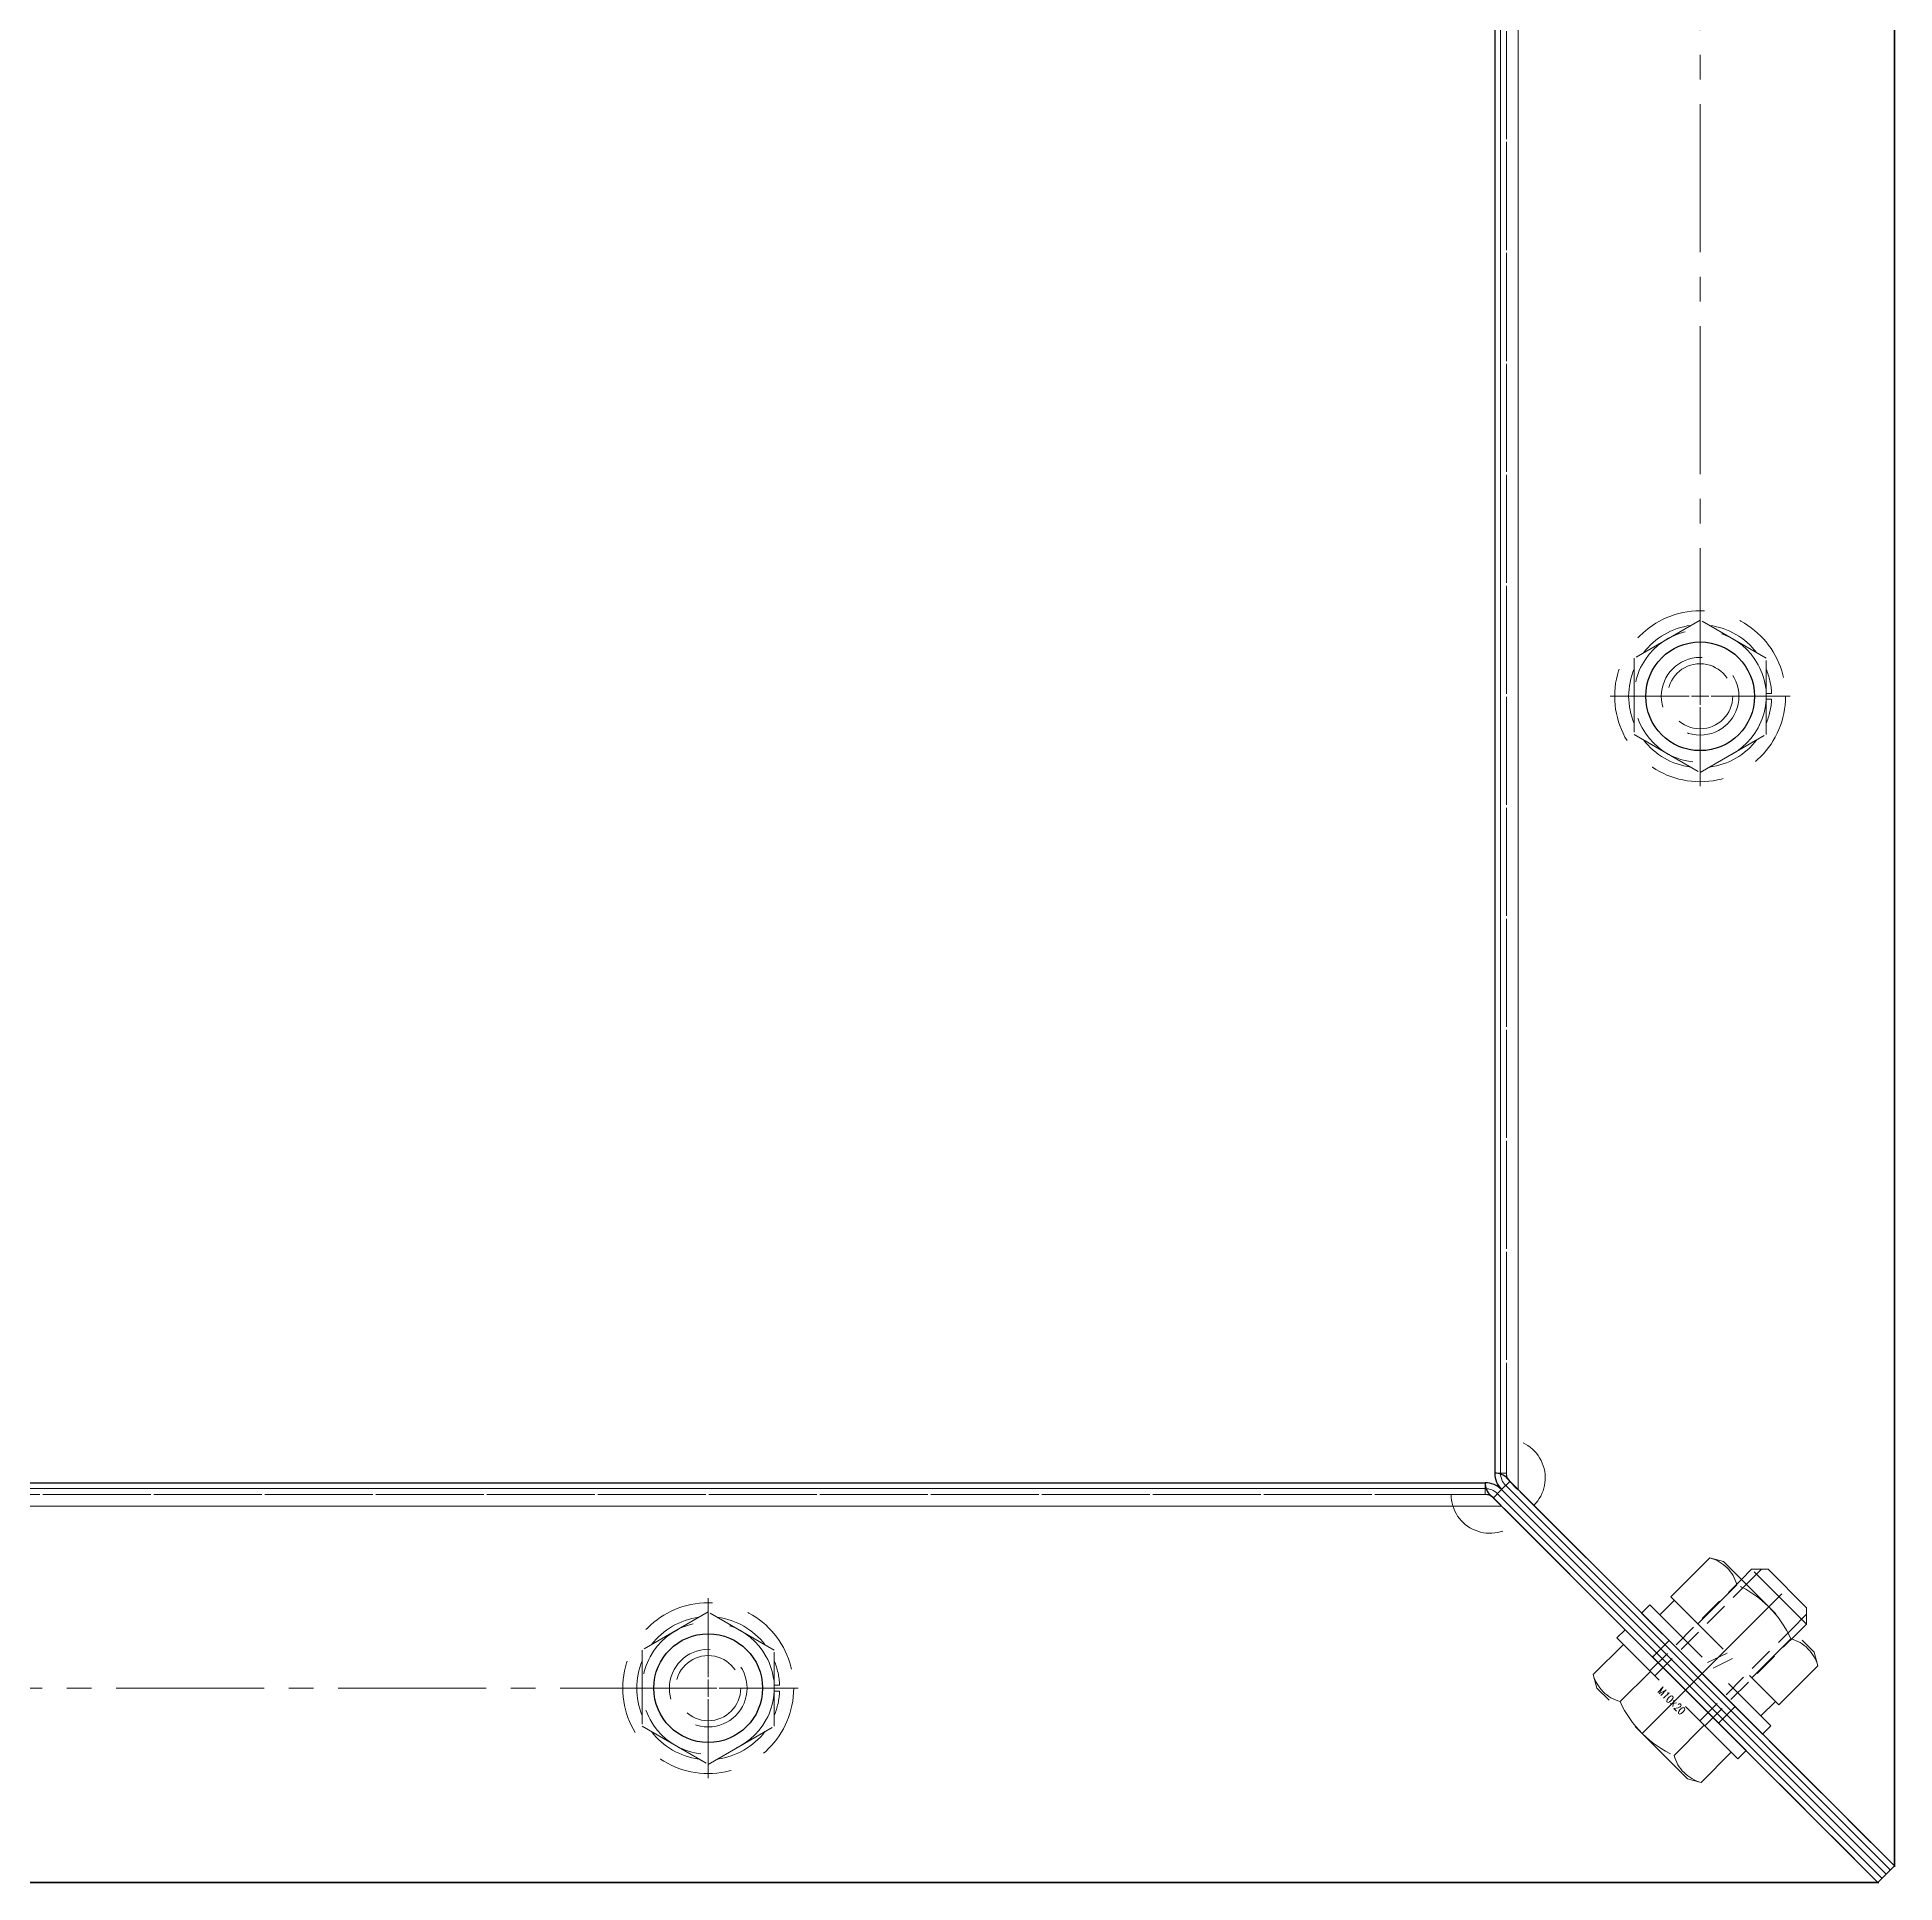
# Model space of a CAD drawing. Header units: millimetres. Extents: x 0 to 51411, y 0 to 16902.
# Drawn here: x 6535.6 to 6774.7, y 7589.4 to 7827 of the extents above; entities that cross this region are included whole.
import ezdxf

# ---------------------------------------------------------------- set-up
doc = ezdxf.new("R2010")
doc.units = ezdxf.units.MM
doc.linetypes.add('CENTER2', pattern=[28.575, 19.05, -3.175, 3.175, -3.175])
doc.linetypes.add('HIDDEN2', pattern=[4.7625, 3.175, -1.5875])
for name, color, linetype, lineweight in [('01_外形線', 7, 'Continuous', 25), ('03_かくれ線', 6, 'HIDDEN2', 13), ('04_中心線', 1, 'CENTER2', 9)]:
    doc.layers.add(name, color=color, linetype=linetype, lineweight=lineweight)
doc.layers.add('10_補助線', color=8, linetype='Continuous', lineweight=13, plot=False)
doc.styles.add('寸法用', font='simplex.shx', dxfattribs={"width": 0.8, "bigfont": '@extfont2.shx'})

# ---------------------------------------------------------------- blocks, each defined once
blk = doc.blocks.new('*U404')
at = {"layer": '04_中心線', "color": 0, "linetype": 'CENTER2', "transparency": 16777216}
for p, q in [((0, 1.4), (0, 10.5)), ((-10.5, 0), (-1.4, 0)), ((1.4, 0), (10.5, 0)), ((0, -10.5), (0, -1.4))]:
    blk.add_line(p, q, dxfattribs=at)
at = {"layer": '04_中心線', "color": 0, "linetype": 'Continuous', "transparency": 16777216}
for p, q in [((-0.7, 0), (0.7, 0)), ((0, -0.7), (0, 0.7))]:
    blk.add_line(p, q, dxfattribs=at)
blk = doc.blocks.new('*U390')
at = {"layer": '04_中心線', "color": 0, "linetype": 'CENTER2', "transparency": 16777216}
for p, q in [((0, 1.4), (0, 10.5)), ((-10.5, 0), (-1.4, 0)), ((1.4, 0), (10.5, 0)), ((0, -10.5), (0, -1.4))]:
    blk.add_line(p, q, dxfattribs=at)
at = {"layer": '04_中心線', "color": 0, "linetype": 'Continuous', "transparency": 16777216}
for p, q in [((-0.7, 0), (0.7, 0)), ((0, -0.7), (0, 0.7))]:
    blk.add_line(p, q, dxfattribs=at)
blk = doc.blocks.new('*U422')
at = {"layer": '04_中心線', "color": 0, "linetype": 'CENTER2', "transparency": 16777216}
for p, q in [((0, 2.2), (0, 11.59)), ((-11.59, 0), (-2.2, 0)), ((2.2, 0), (11.59, 0)), ((0, -11.59), (0, -2.2))]:
    blk.add_line(p, q, dxfattribs=at)
at = {"layer": '04_中心線', "color": 0, "linetype": 'Continuous', "transparency": 16777216}
for p, q in [((-1.1, 0), (1.1, 0)), ((0, -1.1), (0, 1.1))]:
    blk.add_line(p, q, dxfattribs=at)
blk = doc.blocks.new('*U423')
at = {"layer": '04_中心線', "color": 0, "linetype": 'CENTER2', "transparency": 16777216}
for p, q in [((0, 2.2), (0, 11.59)), ((-11.59, 0), (-2.2, 0)), ((2.2, 0), (11.59, 0)), ((0, -11.59), (0, -2.2))]:
    blk.add_line(p, q, dxfattribs=at)
at = {"layer": '04_中心線', "color": 0, "linetype": 'Continuous', "transparency": 16777216}
for p, q in [((-1.1, 0), (1.1, 0)), ((0, -1.1), (0, 1.1))]:
    blk.add_line(p, q, dxfattribs=at)

msp = doc.modelspace()

# ---------------------------------------------------------------- linework, layer by layer
at = {"layer": '01_外形線'}
for p, q in [((6774.66, 7591.63), (6774.66, 8492.746)), ((6723.223, 8442.188), (6723.223, 7642.188)), ((5921.98, 7640.945), (6721.98, 7640.945)), ((6773.599, 7590.569), (6724.101, 7640.066)), ((6773.599, 7590.569), (6724.101, 7640.066)), ((6774.66, 7591.63), (6726.223, 7640.066)), ((6726.223, 7640.066), (6774.66, 7591.63)), ((6772.538, 7589.508), (6724.101, 7637.945)), ((6724.101, 7637.945), (6772.538, 7589.508)), ((6773.599, 7590.569), (6772.538, 7589.508)), ((6773.599, 7590.569), (6774.66, 7591.63)), ((6772.538, 7589.508), (5871.422, 7589.508))]:
    msp.add_line(p, q, dxfattribs=at)
for points in [[(6774.66, 7591.63), (6774.723, 7591.566), (6774.723, 8492.809), (6774.66, 8492.746)], [(6772.538, 7589.508), (6772.601, 7589.445), (5871.359, 7589.445), (5871.422, 7589.508)]]:
    msp.add_lwpolyline(points, dxfattribs=at)
for centre in [(6749.66, 7742.188), (6621.98, 7614.508)]:
    msp.add_circle(centre, 7, dxfattribs=at)
for centre, radius, start, end in [((6724.134, 7640.887), 2.155, 178.45125, 226.55529), ((6721.98, 7637.945), 3, 45, 90), ((6723.281, 7640.033), 2.155, 43.44471, 91.54875), ((6726.223, 7642.188), 3, 180, 225), ((6731.824, 7646.768), 8.734, 216.97209, 230.11425), ((6717.399, 7632.344), 8.734, 39.88575, 53.02791)]:
    msp.add_arc(centre, radius, start, end, dxfattribs=at)
at = {"layer": '03_かくれ線', "ltscale": 3}
for p, q in [((6724.723, 8442.188), (6724.723, 7642.188)), ((5921.98, 7639.445), (6721.98, 7639.445)), ((6745.905, 7626.253), (6750.923, 7631.271)), ((6750.923, 7631.271), (6752.669, 7630.803)), ((6752.669, 7630.803), (6764.336, 7619.136)), ((6754.967, 7628.505), (6756.275, 7629.813)), ((6755.603, 7627.869), (6757.548, 7629.813)), ((6756.275, 7629.813), (6758.396, 7629.813)), ((6763.346, 7622.742), (6756.275, 7629.813)), ((6763.346, 7624.864), (6758.396, 7629.813)), ((6744.466, 7623.944), (6746.34, 7625.818)), ((6745.905, 7626.253), (6759.786, 7612.373)), ((6749.375, 7622.783), (6754.393, 7627.801)), ((6742.133, 7624.157), (6743.193, 7625.217)), ((6757.689, 7608.6), (6742.133, 7624.157)), ((6743.193, 7625.217), (6758.75, 7609.661)), ((6758.502, 7624.97), (6749.911, 7616.378)), ((6761.401, 7622.071), (6763.346, 7624.015)), ((6763.346, 7622.742), (6763.346, 7624.864)), ((6738.951, 7620.975), (6740.011, 7622.035)), ((6754.507, 7605.418), (6738.951, 7620.975)), ((6740.011, 7622.035), (6755.568, 7606.479)), ((6756.315, 7615.843), (6761.333, 7620.861)), ((6762.038, 7621.434), (6763.346, 7622.742)), ((6739.789, 7620.137), (6735.902, 7616.25)), ((6750.618, 7617.793), (6753.135, 7619.023)), ((6764.803, 7617.391), (6764.336, 7619.136)), ((6735.902, 7616.25), (6736.37, 7614.504)), ((6743.259, 7616.666), (6739.372, 7612.78)), ((6751.325, 7617.085), (6753.842, 7618.316)), ((6759.786, 7612.373), (6764.803, 7617.391)), ((6748.037, 7602.837), (6736.37, 7614.504)), ((6759.351, 7612.807), (6757.477, 7610.934)), ((6750.199, 7609.726), (6746.312, 7605.84)), ((6758.75, 7609.661), (6757.689, 7608.6)), ((6755.568, 7606.479), (6754.507, 7605.418)), ((6753.669, 7606.256), (6749.782, 7602.37)), ((6749.782, 7602.37), (6748.037, 7602.837))]:
    msp.add_line(p, q, dxfattribs=at)
at = {"layer": '03_かくれ線'}
for p, q in [((6743.193, 7616.732), (6754.967, 7628.505)), ((6743.83, 7616.095), (6755.603, 7627.869)), ((6749.628, 7610.297), (6761.401, 7622.071)), ((6750.264, 7609.661), (6762.038, 7621.434)), ((6744.607, 7619.559), (6743.546, 7618.499)), ((6744.608, 7619.561), (6745.669, 7620.622)), ((6753.093, 7611.075), (6754.153, 7612.136)), ((6753.093, 7611.075), (6752.032, 7610.014))]:
    msp.add_line(p, q, dxfattribs=at)
at = {"layer": '03_かくれ線', "ltscale": 3}
for points in [[(6774.66, 8492.746), (6728.258, 8446.345, -0.6681786), (6724.723, 8437.809), (6724.723, 7646.566, -0.6681786), (6728.258, 7638.031), (6774.66, 7591.63)], [(5871.422, 7589.508), (5917.823, 7635.91, 0.6681786), (5926.359, 7639.445), (6717.601, 7639.445, 0.6681786), (6726.137, 7635.91), (6772.538, 7589.508)]]:
    msp.add_lwpolyline(points, format="xyb", dxfattribs=at)
for points in [[(6741.16, 7747.095), (6741.16, 7737.28), (6749.66, 7732.373), (6758.16, 7737.28), (6758.16, 7747.095), (6749.66, 7752.003)], [(6613.48, 7619.416), (6613.48, 7609.601), (6621.98, 7604.693), (6630.48, 7609.601), (6630.48, 7619.416), (6621.98, 7624.323)]]:
    msp.add_lwpolyline(points, close=True, dxfattribs=at)
for points in [[(6758.16, 7742.563), (6758.852, 7742.563)], [(6758.16, 7741.813), (6758.852, 7741.813)], [(6630.48, 7614.883), (6631.172, 7614.883)], [(6630.48, 7614.133), (6631.172, 7614.133)]]:
    msp.add_lwpolyline(points, dxfattribs=at)
for centre, radius in [((6749.66, 7742.188), 11), ((6749.66, 7742.188), 8.5), ((6749.66, 7742.188), 5), ((6749.66, 7742.188), 4.188), ((6621.98, 7614.508), 11), ((6621.98, 7614.508), 8.5), ((6621.98, 7614.508), 5), ((6621.98, 7614.508), 4.188)]:
    msp.add_circle(centre, radius, dxfattribs=at)
for centre, radius, start, end in [((6749.66, 7742.188), 9.2, 97.50502, 142.49498), ((6749.66, 7742.188), 9.2, 37.50502, 82.49498), ((6749.66, 7742.188), 9.2, 157.50502, 202.49498), ((6749.66, 7742.188), 9.2, 2.33607, 22.49498), ((6749.66, 7742.188), 9.2, 337.50502, 357.66393), ((6749.66, 7742.188), 9.2, 217.50502, 262.49498), ((6749.66, 7742.188), 9.2, 277.50502, 322.49498), ((6749.653, 7626.531), 4.907, 15.00001, 74.99999), ((6748.759, 7615.226), 13.779, 24.136, 65.864), ((6621.98, 7614.508), 9.2, 97.50502, 142.49498), ((6621.98, 7614.508), 9.2, 37.50502, 82.49498), ((6760.063, 7616.12), 4.907, 15.00001, 74.99999), ((6621.98, 7614.508), 9.2, 157.50502, 202.49498), ((6621.98, 7614.508), 9.2, 2.33607, 22.49498), ((6740.642, 7617.52), 4.907, 195.00001, 254.99999), ((6621.98, 7614.508), 9.2, 337.50502, 357.66393), ((6751.947, 7618.414), 13.779, 204.136, 245.864), ((6621.98, 7614.508), 9.2, 217.50502, 262.49498), ((6621.98, 7614.508), 9.2, 277.50502, 322.49498), ((6751.053, 7607.11), 4.907, 195.00001, 254.99999)]:
    msp.add_arc(centre, radius, start, end, dxfattribs=at)
at = {"layer": '03_かくれ線'}
for centre, start, end in [((6726.223, 7642.188), 180, 225), ((6721.98, 7637.945), 45, 90)]:
    msp.add_arc(centre, 1.5, start, end, dxfattribs=at)
at = {"layer": '04_中心線'}
for p, q in [((6749.66, 7742.188), (6749.66, 8342.188)), ((6742.203, 7608.671), (6760.871, 7627.338)), ((6754.684, 7621.151), (6744.077, 7610.545)), ((6743.017, 7609.484), (6753.623, 7620.091)), ((6621.98, 7614.508), (6021.98, 7614.508))]:
    msp.add_line(p, q, dxfattribs=at)
at = {"layer": '10_補助線'}
for p, q in [((6726.223, 8445.37), (6726.223, 7640.066)), ((6723.973, 8442.188), (6723.973, 7642.188)), ((5921.98, 7640.195), (6721.98, 7640.195)), ((6721.98, 7639.445), (6721.98, 7640.945)), ((6724.101, 7640.066), (6723.041, 7639.006)), ((6724.723, 7642.188), (6723.223, 7642.188)), ((6724.101, 7640.066), (6725.162, 7641.127)), ((6774.129, 7591.099), (6724.632, 7640.597)), ((5918.798, 7637.945), (6724.101, 7637.945)), ((6773.069, 7590.039), (6723.571, 7639.536))]:
    msp.add_line(p, q, dxfattribs=at)
for points in [[(6728.258, 7638.031), (6724.723, 7641.566), (6724.723, 7646.566)], [(6726.137, 7635.91), (6722.601, 7639.445), (6717.601, 7639.445)]]:
    msp.add_lwpolyline(points, dxfattribs=at)
for centre, start, end in [((6721.98, 7637.945), 45, 90), ((6726.223, 7642.188), 180, 225)]:
    msp.add_arc(centre, 2.25, start, end, dxfattribs=at)

# ---------------------------------------------------------------- block references
at = {"layer": '04_中心線', "linetype": 'CENTER2'}
for name, p, rotation in [('*U423', (6749.66, 7742.188), 89.99999999999999), ('*U404', (6749.66, 7742.188), 89.99999999999999), ('*U422', (6621.98, 7614.508), 89.99999999999999), ('*U390', (6621.98, 7614.508), 180)]:
    msp.add_blockref(name, p, dxfattribs=dict(at, rotation=rotation))

# ---------------------------------------------------------------- texts
at = {"layer": '10_補助線', "style": '寸法用', "width": 0.8}
msp.add_text('M10×20', height=1, rotation=315, dxfattribs=at).set_placement((6744.106, 7614.052))

doc.saveas('drawing.dxf')
